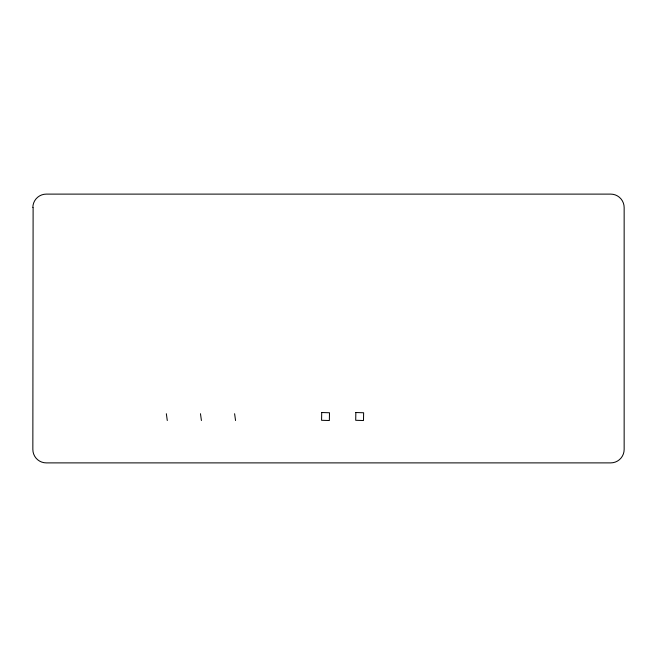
<?xml version="1.0" encoding="UTF-8"?>
<svg xmlns="http://www.w3.org/2000/svg" width="657" height="657" viewBox="0 0 657 657"><rect width="100%" height="100%" fill="white"/><g stroke="black" fill="none" stroke-linecap="round" stroke-linejoin="round"><path stroke-width="0.99" d="M32.85 207.555A13.436 13.436 0 0 1 46.286 194.111L610.714 194.111A13.436 13.436 0 0 1 624.15 207.555L624.15 449.445A13.436 13.436 0 0 1 610.714 462.889L46.286 462.889A13.436 13.436 0 0 1 32.85 449.445L33.113 207.555M234.598 413.721L235.551 420.529M200.467 413.721L201.42 420.529M166.336 413.721L167.289 420.529M321.716 412.522L321.569 420.291L329.354 420.521L329.494 412.76L321.716 412.522M355.848 412.522L355.708 420.291L363.485 420.521L363.625 412.76L355.848 412.522"/></g></svg>
